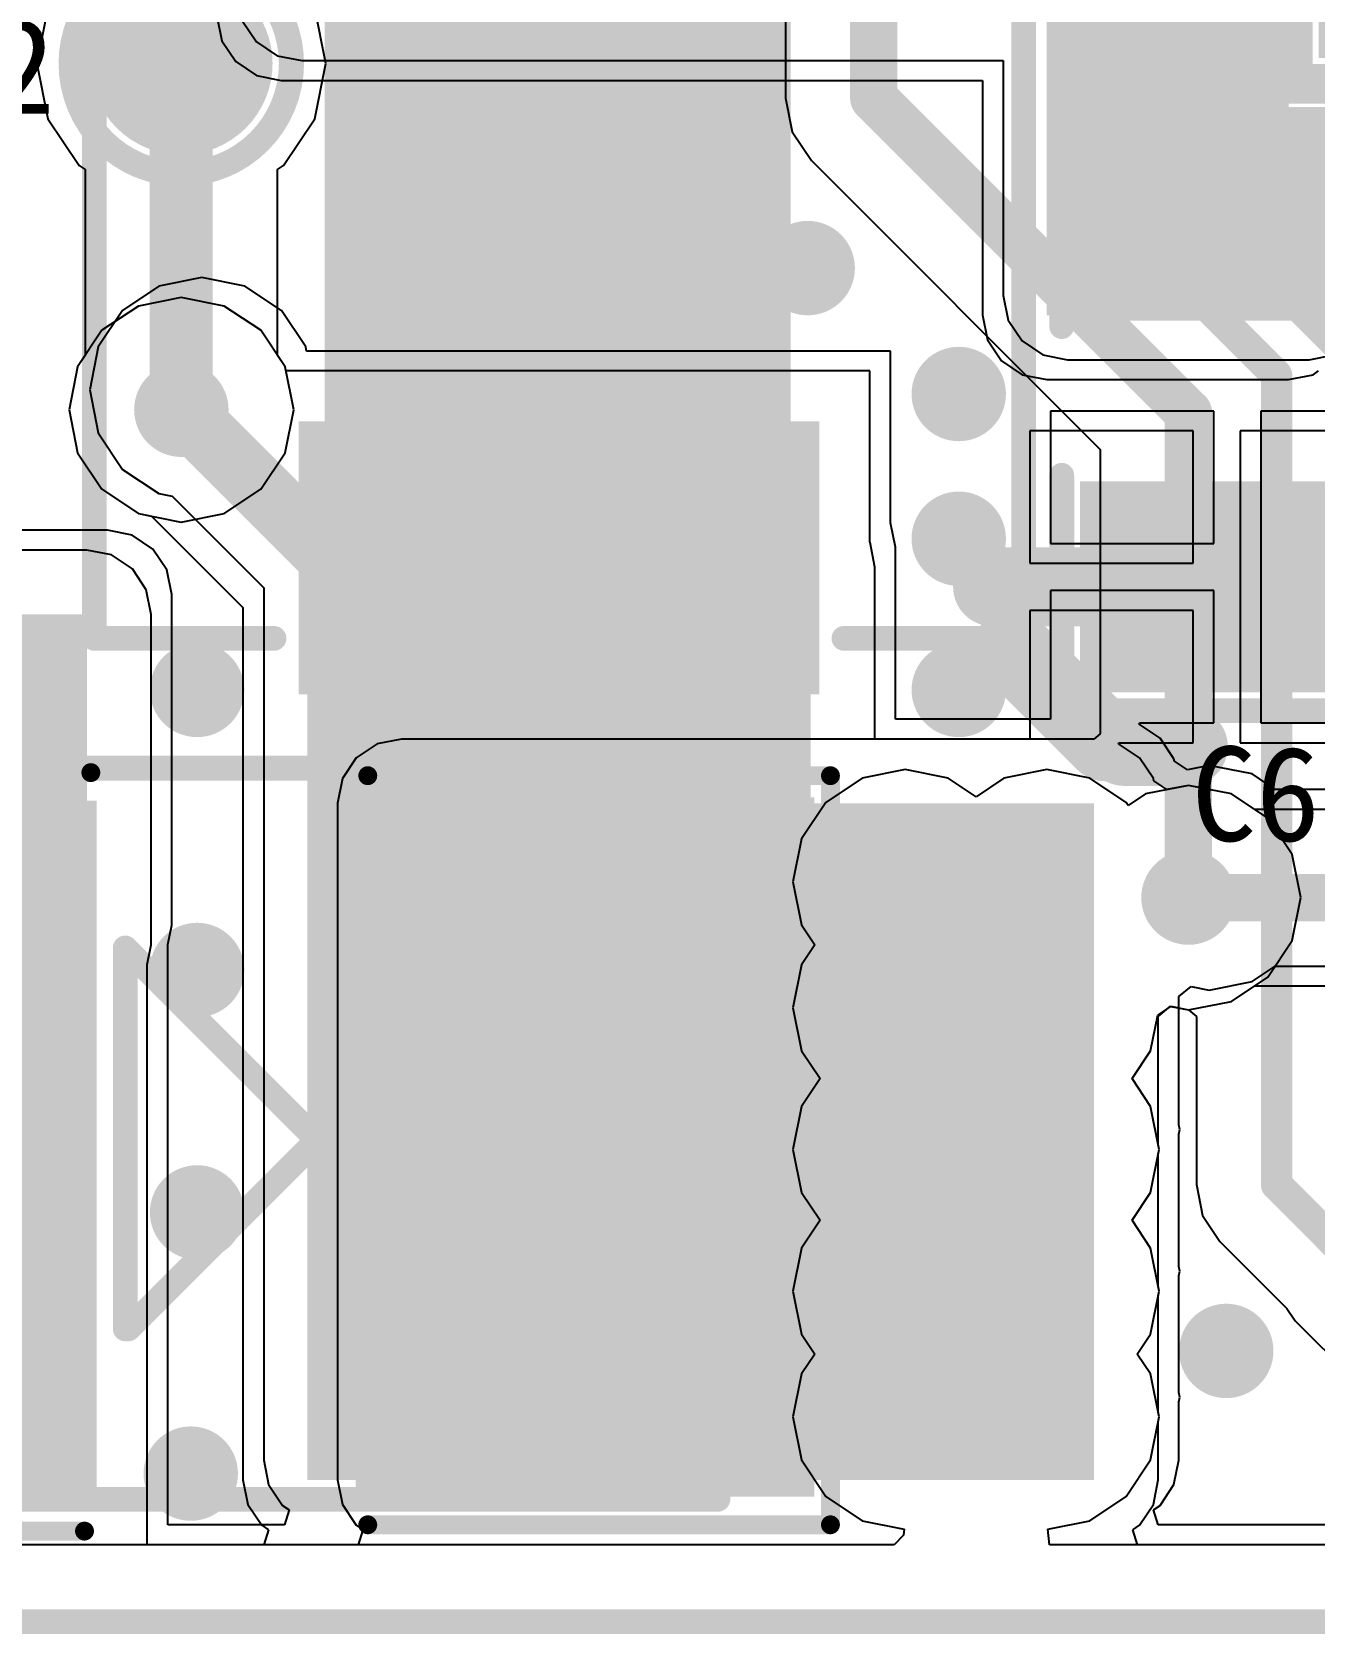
# Model space of a CAD drawing. Header units: millimetres. Extents: x 192 to 285.3, y 128.7 to 184.7.
# Drawn here: x 201.31 to 211.67, y 134.5 to 147.43 of the extents above; entities that cross this region are included whole.
import ezdxf

# ---------------------------------------------------------------- set-up
doc = ezdxf.new("R2010")
doc.units = ezdxf.units.MM
for name, color, linetype in [('BottomLayer', 5, 'Continuous'), ('BottomOverlay', 54, 'Continuous'), ('BottomPaste', 16, 'Continuous'), ('BottomSolder', 6, 'Continuous'), ('ConnectLayer', 7, 'Continuous'), ('KeepOutLayer', 6, 'Continuous'), ('MidLayer1', 16, 'Continuous'), ('MidLayer2', 76, 'Continuous'), ('MultiLayer', 9, 'Continuous'), ('TopLayer', 1, 'Continuous'), ('TopOverlay', 2, 'Continuous'), ('TopPaste', 8, 'Continuous'), ('TopSolder', 216, 'Continuous'), ('ViaHoleLayer', 16, 'Continuous')]:
    doc.layers.add(name, color=color, linetype=linetype)

# ---------------------------------------------------------------- blocks, each defined once
blk = doc.blocks.new('2920_59')
at = {"layer": 'TopLayer'}
for points in [[(7.548, 2.739), (4.048, 2.739), (7.548, -2.701), (4.048, -2.701)], [(1.757, 2.713), (-1.743, 2.713), (1.757, -2.727), (-1.743, -2.727)]]:
    blk.add_solid(points, dxfattribs=at)
at = {"layer": 'TopOverlay', "const_width": 0.152}
for points in [[(-2, -3.08), (-2, 3.041)], [(-2, 3.041), (1.81, 3.041)], [(4.045, 3.016), (7.779, 3.016)], [(7.779, -3.029), (7.779, 3.016)], [(4.045, -3.029), (7.779, -3.029)], [(-2, -3.08), (1.759, -3.08)]]:
    blk.add_lwpolyline(points, dxfattribs=at)
at = {"layer": 'TopOverlay', "const_width": 0.0762}
for points in [[(-2.038, 3.041, 1), (-1.962, 3.041, 1)], [(-2.038, 3.041, 1), (-1.962, 3.041, 1)], [(1.772, 3.041, 1), (1.848, 3.041, 1)], [(4.007, 3.016, 1), (4.083, 3.016, 1)], [(7.741, 3.016, 1), (7.817, 3.016, 1)], [(7.741, 3.016, 1), (7.817, 3.016, 1)], [(4.007, -3.029, 1), (4.083, -3.029, 1)], [(7.741, -3.029, 1), (7.817, -3.029, 1)], [(7.741, -3.029, 1), (7.817, -3.029, 1)], [(-2.038, -3.08, 1), (-1.962, -3.08, 1)], [(-2.038, -3.08, 1), (-1.962, -3.08, 1)], [(1.721, -3.08, 1), (1.797, -3.08, 1)]]:
    blk.add_lwpolyline(points, format="xyb", close=True, dxfattribs=at)
at = {"layer": 'TopPaste'}
for points in [[(7.548, 2.739), (4.048, 2.739), (7.548, -2.701), (4.048, -2.701)], [(1.757, 2.713), (-1.743, 2.713), (1.757, -2.727), (-1.743, -2.727)]]:
    blk.add_solid(points, dxfattribs=at)
at = {"layer": 'TopSolder'}
for points in [[(1.858, 2.815), (-1.845, 2.815), (1.858, -2.828), (-1.845, -2.828)], [(7.649, 2.84), (3.946, 2.84), (7.649, -2.803), (3.946, -2.803)]]:
    blk.add_solid(points, dxfattribs=at)
blk = doc.blocks.new('SMCJ40A_B_60')
at = {"layer": 'BottomLayer'}
for points in [[(-2.293, -1.75), (-2.293, 1.75), (-4.706, -1.75), (-4.706, 1.75)], [(4.706, -1.75), (4.706, 1.75), (2.293, -1.75), (2.293, 1.75)]]:
    blk.add_solid(points, dxfattribs=at)
at = {"layer": 'BottomOverlay', "const_width": 0.2}
for points in [[(-3.95, 2.1), (-3.95, 2.95)], [(-3.95, 2.95), (3.95, 2.95)], [(3.95, 2.1), (3.95, 2.95)], [(-0.833, -1.575), (-0.833, 1.499)], [(-0.833, 1.499), (0.716, -0.051)], [(0.767, -1.626), (0.767, 1.575)], [(-0.808, -1.575), (0.716, -0.051)], [(-3.95, -2.95), (-3.95, -2.1)], [(3.95, -2.95), (3.95, -2.1)], [(-3.95, -2.95), (3.95, -2.95)]]:
    blk.add_lwpolyline(points, dxfattribs=at)
at = {"layer": 'BottomOverlay'}
for points, const_width in [([(-4, 2.95, 1), (-3.9, 2.95, 1)], 0.1), ([(-4, 2.95, 1), (-3.9, 2.95, 1)], 0.1), ([(3.9, 2.95, 1), (4, 2.95, 1)], 0.1), ([(3.9, 2.95, 1), (4, 2.95, 1)], 0.1), ([(-4, 2.1, 1), (-3.9, 2.1, 1)], 0.1), ([(3.9, 2.1, 1), (4, 2.1, 1)], 0.1), ([(-0.883, 1.499, 1), (-0.783, 1.499, 1)], 0.1), ([(-0.883, 1.499, 1), (-0.783, 1.499, 1)], 0.1), ([(0.717, 1.575, 1), (0.817, 1.575, 1)], 0.1), ([(5.33, 0, 1), (5.03, 0, 1)], 0.3), ([(4.955, 0, 1), (5.105, 0, 1)], 0.15), ([(5.255, 0, 1), (5.405, 0, 1)], 0.15), ([(0.666, -0.051, 1), (0.766, -0.051, 1)], 0.1), ([(0.666, -0.051, 1), (0.766, -0.051, 1)], 0.1), ([(-0.883, -1.575, 1), (-0.783, -1.575, 1)], 0.1), ([(-0.858, -1.575, 1), (-0.758, -1.575, 1)], 0.1), ([(0.717, -1.626, 1), (0.817, -1.626, 1)], 0.1), ([(-4, -2.1, 1), (-3.9, -2.1, 1)], 0.1), ([(3.9, -2.1, 1), (4, -2.1, 1)], 0.1), ([(-4, -2.95, 1), (-3.9, -2.95, 1)], 0.1), ([(-4, -2.95, 1), (-3.9, -2.95, 1)], 0.1), ([(3.9, -2.95, 1), (4, -2.95, 1)], 0.1), ([(3.9, -2.95, 1), (4, -2.95, 1)], 0.1)]:
    blk.add_lwpolyline(points, format="xyb", close=True, dxfattribs=dict(at, const_width=const_width))
at = {"layer": 'BottomPaste'}
for points in [[(-2.293, -1.75), (-2.293, 1.75), (-4.706, -1.75), (-4.706, 1.75)], [(4.706, -1.75), (4.706, 1.75), (2.293, -1.75), (2.293, 1.75)]]:
    blk.add_solid(points, dxfattribs=at)
at = {"layer": 'BottomSolder'}
for points in [[(-2.192, -1.852), (-2.192, 1.852), (-4.808, -1.852), (-4.808, 1.852)], [(4.808, -1.852), (4.808, 1.852), (2.192, -1.852), (2.192, 1.852)]]:
    blk.add_solid(points, dxfattribs=at)
blk = doc.blocks.new('1206_73')
at = {"layer": 'TopLayer'}
for points in [[(-2.25, -1), (-0.75, -1), (-2.25, 1), (-0.75, 1)], [(0.75, -1), (2.25, -1), (0.75, 1), (2.25, 1)]]:
    blk.add_solid(points, dxfattribs=at)
at = {"layer": 'TopOverlay', "const_width": 0.2}
for points in [[(-2.5, -1.25), (-2.5, 1.25)], [(-0.6, 1.25), (-2.5, 1.25)], [(2.5, 1.25), (0.6, 1.25)], [(2.5, -1.25), (2.5, 1.25)], [(-0.6, -1.25), (-2.5, -1.25)], [(2.5, -1.25), (0.6, -1.25)]]:
    blk.add_lwpolyline(points, dxfattribs=at)
at = {"layer": 'TopOverlay', "const_width": 0.1}
for points in [[(-2.55, 1.25, 1), (-2.45, 1.25, 1)], [(-2.55, 1.25, 1), (-2.45, 1.25, 1)], [(-0.65, 1.25, 1), (-0.55, 1.25, 1)], [(0.55, 1.25, 1), (0.65, 1.25, 1)], [(2.45, 1.25, 1), (2.55, 1.25, 1)], [(2.45, 1.25, 1), (2.55, 1.25, 1)], [(-2.55, -1.25, 1), (-2.45, -1.25, 1)], [(-2.55, -1.25, 1), (-2.45, -1.25, 1)], [(-0.65, -1.25, 1), (-0.55, -1.25, 1)], [(0.55, -1.25, 1), (0.65, -1.25, 1)], [(2.45, -1.25, 1), (2.55, -1.25, 1)], [(2.45, -1.25, 1), (2.55, -1.25, 1)]]:
    blk.add_lwpolyline(points, format="xyb", close=True, dxfattribs=at)
at = {"layer": 'TopPaste'}
for points in [[(-2.25, -1), (-0.75, -1), (-2.25, 1), (-0.75, 1)], [(0.75, -1), (2.25, -1), (0.75, 1), (2.25, 1)]]:
    blk.add_solid(points, dxfattribs=at)
at = {"layer": 'TopSolder'}
for points in [[(-2.352, -1.102), (-0.648, -1.102), (-2.352, 1.102), (-0.648, 1.102)], [(0.648, -1.102), (2.352, -1.102), (0.648, 1.102), (2.352, 1.102)]]:
    blk.add_solid(points, dxfattribs=at)
blk = doc.blocks.new('0603_B_110')
at = {"layer": 'BottomLayer'}
for points in [[(-1.2, -0.55), (-0.4, -0.55), (-1.2, 0.55), (-0.4, 0.55)], [(0.4, -0.55), (1.2, -0.55), (0.4, 0.55), (1.2, 0.55)]]:
    blk.add_solid(points, dxfattribs=at)
at = {"layer": 'BottomOverlay', "const_width": 0.2}
for points in [[(-1.45, 0.8), (-0.4, 0.8)], [(-1.45, 0.8), (-1.45, -0.8)], [(0.4, 0.8), (1.45, 0.8)], [(1.45, 0.8), (1.45, -0.8)], [(-1.45, -0.8), (-0.4, -0.8)], [(0.4, -0.8), (1.45, -0.8)]]:
    blk.add_lwpolyline(points, dxfattribs=at)
at = {"layer": 'BottomOverlay', "const_width": 0.1}
for points in [[(-1.5, 0.8, 1), (-1.4, 0.8, 1)], [(-1.5, 0.8, 1), (-1.4, 0.8, 1)], [(-0.45, 0.8, 1), (-0.35, 0.8, 1)], [(0.35, 0.8, 1), (0.45, 0.8, 1)], [(1.4, 0.8, 1), (1.5, 0.8, 1)], [(1.4, 0.8, 1), (1.5, 0.8, 1)], [(-1.5, -0.8, 1), (-1.4, -0.8, 1)], [(-1.5, -0.8, 1), (-1.4, -0.8, 1)], [(-0.45, -0.8, 1), (-0.35, -0.8, 1)], [(0.35, -0.8, 1), (0.45, -0.8, 1)], [(1.4, -0.8, 1), (1.5, -0.8, 1)], [(1.4, -0.8, 1), (1.5, -0.8, 1)]]:
    blk.add_lwpolyline(points, format="xyb", close=True, dxfattribs=at)
at = {"layer": 'BottomPaste'}
for points in [[(-1.2, -0.55), (-0.4, -0.55), (-1.2, 0.55), (-0.4, 0.55)], [(0.4, -0.55), (1.2, -0.55), (0.4, 0.55), (1.2, 0.55)]]:
    blk.add_solid(points, dxfattribs=at)
at = {"layer": 'BottomSolder'}
for points in [[(-1.302, -0.652), (-0.298, -0.652), (-1.302, 0.652), (-0.298, 0.652)], [(0.298, -0.652), (1.302, -0.652), (0.298, 0.652), (1.302, 0.652)]]:
    blk.add_solid(points, dxfattribs=at)
blk = doc.blocks.new('MURATA_7_X_7_126')
at = {"layer": 'TopLayer'}
for points in [[(2, 2.1), (2, 4.1), (-2, 2.1), (-2, 4.1)], [(2, -4.1), (2, -2.1), (-2, -4.1), (-2, -2.1)]]:
    blk.add_solid(points, dxfattribs=at)
at = {"layer": 'TopOverlay', "const_width": 0.2}
for points in [[(-3.75, 3.75), (-2.3, 3.75)], [(-3.75, -3.75), (-3.75, 3.75)], [(2.3, 3.75), (3.75, 3.75)], [(3.75, -3.75), (3.75, 3.75)], [(-3.75, -3.75), (-2.3, -3.75)], [(2.3, -3.75), (3.75, -3.75)]]:
    blk.add_lwpolyline(points, dxfattribs=at)
at = {"layer": 'TopOverlay', "const_width": 0.1}
for points in [[(-3.8, 3.75, 1), (-3.7, 3.75, 1)], [(-3.8, 3.75, 1), (-3.7, 3.75, 1)], [(-2.35, 3.75, 1), (-2.25, 3.75, 1)], [(2.25, 3.75, 1), (2.35, 3.75, 1)], [(3.7, 3.75, 1), (3.8, 3.75, 1)], [(3.7, 3.75, 1), (3.8, 3.75, 1)], [(-3.8, -3.75, 1), (-3.7, -3.75, 1)], [(-3.8, -3.75, 1), (-3.7, -3.75, 1)], [(-2.35, -3.75, 1), (-2.25, -3.75, 1)], [(2.25, -3.75, 1), (2.35, -3.75, 1)], [(3.7, -3.75, 1), (3.8, -3.75, 1)], [(3.7, -3.75, 1), (3.8, -3.75, 1)]]:
    blk.add_lwpolyline(points, format="xyb", close=True, dxfattribs=at)
at = {"layer": 'TopOverlay'}
blk.add_solid([(-1.89, -3.565), (1.87, -3.565), (-1.89, 3.565), (1.87, 3.565)], dxfattribs=at)
at = {"layer": 'TopPaste'}
for points in [[(2, 2.1), (2, 4.1), (-2, 2.1), (-2, 4.1)], [(2, -4.1), (2, -2.1), (-2, -4.1), (-2, -2.1)]]:
    blk.add_solid(points, dxfattribs=at)
at = {"layer": 'TopSolder'}
for points in [[(2.102, 1.998), (2.102, 4.202), (-2.102, 1.998), (-2.102, 4.202)], [(2.102, -4.202), (2.102, -1.998), (-2.102, -4.202), (-2.102, -1.998)]]:
    blk.add_solid(points, dxfattribs=at)
blk = doc.blocks.new('TESTPOINT_B_155')
at = {"layer": 'BottomLayer', "const_width": 0.635}
blk.add_lwpolyline([(-0.3175, 0, 1), (0.3175, 0, 1)], format="xyb", close=True, dxfattribs=at)
at = {"layer": 'BottomOverlay'}
for points, const_width in [([(0.889, 0, 1), (-0.889, 0, 1)], 0.2032), ([(-0.9398, 0, 1), (-0.8382, 0, 1)], 0.1016), ([(0.8382, 0, 1), (0.9398, 0, 1)], 0.1016)]:
    blk.add_lwpolyline(points, format="xyb", close=True, dxfattribs=dict(at, const_width=const_width))
at = {"layer": 'BottomPaste', "const_width": 0.635}
blk.add_lwpolyline([(-0.3175, 0, 1), (0.3175, 0, 1)], format="xyb", close=True, dxfattribs=at)
at = {"layer": 'BottomSolder', "const_width": 0.7366}
blk.add_lwpolyline([(-0.3683, 0, 1), (0.3683, 0, 1)], format="xyb", close=True, dxfattribs=at)

msp = doc.modelspace()

# ---------------------------------------------------------------- linework, layer by layer
at = {"layer": 'BottomLayer'}
for p, q in [((201.441, 147.622), (201.352, 147.176)), ((203.683, 147.176), (203.594, 147.622)), ((207.393, 147.602), (207.393, 146.897)), ((201.352, 147.176), (201.441, 146.73)), ((203.594, 146.73), (203.683, 147.176)), ((207.393, 146.897), (207.393, 146.897)), ((207.393, 146.897), (207.393, 146.897)), ((207.393, 146.897), (207.447, 146.624)), ((201.441, 146.73), (201.693, 146.352)), ((203.341, 146.352), (203.594, 146.73)), ((207.447, 146.624), (207.602, 146.393)), ((201.693, 146.352), (201.74, 146.32)), ((203.294, 146.32), (203.341, 146.352)), ((207.602, 146.393), (209.933, 144.062)), ((201.74, 146.32), (201.74, 144.819)), ((203.294, 144.819), (203.294, 146.32)), ((201.74, 144.819), (201.68, 144.729)), ((203.355, 144.729), (203.294, 144.819)), ((201.68, 144.729), (201.611, 144.382)), ((203.424, 144.382), (203.355, 144.729)), ((201.611, 144.382), (201.68, 144.035)), ((203.355, 144.035), (203.424, 144.382)), ((201.68, 144.035), (201.876, 143.741)), ((203.158, 143.741), (203.355, 144.035)), ((209.933, 144.062), (209.933, 141.766)), ((201.876, 143.741), (202.171, 143.545)), ((202.864, 143.545), (203.158, 143.741)), ((202.171, 143.545), (202.517, 143.476)), ((202.517, 143.476), (202.864, 143.545)), ((204.097, 141.686), (203.929, 141.573)), ((204.295, 141.725), (204.097, 141.686)), ((209.883, 141.725), (204.295, 141.725)), ((209.933, 141.766), (209.883, 141.725)), ((203.929, 141.573), (203.817, 141.405)), ((203.817, 141.405), (203.777, 141.207)), ((203.777, 141.207), (203.777, 135.746)), ((210.401, 139.487), (210.5, 139.568)), ((210.401, 138.451), (210.401, 139.487)), ((210.5, 139.568), (210.645, 139.539)), ((210.645, 139.539), (210.709, 139.486)), ((210.709, 139.486), (210.709, 138.129)), ((210.409, 138.413), (210.401, 138.451)), ((210.401, 138.375), (210.409, 138.413)), ((210.401, 137.308), (210.401, 138.375)), ((210.709, 138.129), (210.709, 138.129)), ((210.709, 138.129), (210.709, 138.129)), ((210.709, 138.129), (210.758, 137.881)), ((210.758, 137.881), (210.899, 137.671)), ((210.899, 137.671), (211.44, 137.13)), ((210.409, 137.27), (210.401, 137.308)), ((210.401, 137.232), (210.409, 137.27)), ((210.401, 136.292), (210.401, 137.232)), ((211.44, 137.13), (211.507, 137.03)), ((211.507, 137.03), (213.196, 135.34)), ((210.409, 136.254), (210.401, 136.292)), ((210.401, 136.216), (210.409, 136.254)), ((210.401, 135.746), (210.401, 136.216)), ((203.777, 135.746), (203.817, 135.548)), ((210.362, 135.548), (210.401, 135.746)), ((203.817, 135.548), (203.929, 135.38)), ((210.25, 135.38), (210.362, 135.548)), ((203.929, 135.38), (203.982, 135.344)), ((210.197, 135.344), (210.25, 135.38)), ((203.945, 135.223), (197.284, 135.223)), ((203.982, 135.344), (203.945, 135.223)), ((210.234, 135.223), (210.197, 135.344)), ((213.148, 135.223), (210.234, 135.223))]:
    msp.add_line(p, q, dxfattribs=at)
for points, const_width in [([(209.934, 146.084), (209.934, 150.249)], 0.254), ([(210.442, 146.312), (210.442, 149.97)], 0.254), ([(210.95, 146.439), (210.95, 149.716)], 0.254), ([(202.517, 144.382), (202.517, 149.207)], 0.508), ([(208.105, 146.897), (208.105, 148.51)], 0.381), ([(208.105, 146.897), (210.645, 144.357)], 0.381), ([(210.95, 146.439), (212.296, 145.093)], 0.254), ([(210.442, 146.312), (211.839, 144.915)], 0.254), ([(209.934, 146.084), (211.357, 144.661)], 0.254), ([(211.357, 138.129), (211.357, 144.661)], 0.254), ([(210.645, 140.445), (210.645, 144.357)], 0.381), ([(199.469, 138.565), (201.451, 138.565)], 0.762), ([(211.357, 138.129), (211.981, 137.504)], 0.254)]:
    msp.add_lwpolyline(points, dxfattribs=dict(at, const_width=const_width))
for points, const_width in [([(208.01, 146.897, 1), (208.201, 146.897, 1)], 0.191), ([(208.01, 146.897, 1), (208.201, 146.897, 1)], 0.191), ([(205.807, 146.363, 1), (206.188, 146.363, 1)], 0.381), ([(210.887, 146.439, 1), (211.014, 146.439, 1)], 0.127), ([(210.887, 146.439, 1), (211.014, 146.439, 1)], 0.127), ([(210.379, 146.312, 1), (210.506, 146.312, 1)], 0.127), ([(210.379, 146.312, 1), (210.506, 146.312, 1)], 0.127), ([(209.871, 146.084, 1), (209.998, 146.084, 1)], 0.127), ([(209.871, 146.084, 1), (209.998, 146.084, 1)], 0.127), ([(204.156, 145.55, 1), (204.537, 145.55, 1)], 0.381), ([(207.382, 145.525, 1), (207.763, 145.525, 1)], 0.381), ([(208.601, 144.509, 1), (208.982, 144.509, 1)], 0.381), ([(211.293, 144.661, 1), (211.42, 144.661, 1)], 0.127), ([(211.293, 144.661, 1), (211.42, 144.661, 1)], 0.127), ([(202.327, 144.382, 1), (202.708, 144.382, 1)], 0.381), ([(202.39, 144.382, 1), (202.644, 144.382, 1)], 0.254), ([(210.55, 144.357, 1), (210.741, 144.357, 1)], 0.191), ([(210.55, 144.357, 1), (210.741, 144.357, 1)], 0.191), ([(208.601, 143.341, 1), (208.982, 143.341, 1)], 0.381), ([(202.454, 142.121, 1), (202.835, 142.121, 1)], 0.381), ([(208.601, 142.121, 1), (208.982, 142.121, 1)], 0.381), ([(208.169, 140.572, 1), (208.55, 140.572, 1)], 0.381), ([(209.312, 140.572, 1), (209.693, 140.572, 1)], 0.381), ([(210.455, 140.445, 1), (210.836, 140.445, 1)], 0.381), ([(210.55, 140.445, 1), (210.741, 140.445, 1)], 0.191), ([(202.454, 139.861, 1), (202.835, 139.861, 1)], 0.381), ([(208.169, 139.556, 1), (208.55, 139.556, 1)], 0.381), ([(209.312, 139.556, 1), (209.693, 139.556, 1)], 0.381), ([(201.26, 138.565, 1), (201.641, 138.565, 1)], 0.381), ([(208.169, 138.413, 1), (208.55, 138.413, 1)], 0.381), ([(209.312, 138.413, 1), (209.693, 138.413, 1)], 0.381), ([(202.454, 137.905, 1), (202.835, 137.905, 1)], 0.381), ([(211.293, 138.129, 1), (211.42, 138.129, 1)], 0.127), ([(211.293, 138.129, 1), (211.42, 138.129, 1)], 0.127), ([(208.169, 137.27, 1), (208.55, 137.27, 1)], 0.381), ([(209.312, 137.27, 1), (209.693, 137.27, 1)], 0.381), ([(210.76, 136.787, 1), (211.141, 136.787, 1)], 0.381), ([(208.169, 136.254, 1), (208.55, 136.254, 1)], 0.381), ([(209.312, 136.254, 1), (209.693, 136.254, 1)], 0.381), ([(202.403, 135.797, 1), (202.784, 135.797, 1)], 0.381)]:
    msp.add_lwpolyline(points, format="xyb", close=True, dxfattribs=dict(at, const_width=const_width))
msp.add_solid([(204.295, 135.746), (209.883, 135.746), (204.295, 141.207), (209.883, 141.207)], dxfattribs=at)
at = {"layer": 'ConnectLayer'}
for p, q in [((201.441, 147.622), (201.352, 147.176)), ((203.011, 147.519), (203.124, 147.351)), ((203.683, 147.176), (203.594, 147.622)), ((207.393, 147.602), (207.393, 146.897)), ((203.124, 147.351), (203.292, 147.239)), ((201.352, 147.176), (201.441, 146.73)), ((203.292, 147.239), (203.49, 147.199)), ((203.49, 147.199), (209.151, 147.199)), ((203.594, 146.73), (203.683, 147.176)), ((209.151, 147.199), (209.151, 145.304)), ((207.393, 146.897), (207.447, 146.624)), ((201.441, 146.73), (201.693, 146.352)), ((203.341, 146.352), (203.594, 146.73)), ((207.447, 146.624), (207.602, 146.393)), ((201.693, 146.352), (201.74, 146.32)), ((203.294, 146.32), (203.341, 146.352)), ((207.602, 146.393), (209.933, 144.062)), ((201.74, 146.32), (201.74, 144.819)), ((203.294, 144.819), (203.294, 146.32)), ((202.684, 145.449), (202.337, 145.38)), ((203.031, 145.38), (202.684, 145.449)), ((202.337, 145.38), (202.043, 145.183)), ((203.325, 145.183), (203.031, 145.38)), ((209.151, 145.304), (209.19, 145.106)), ((202.043, 145.183), (201.847, 144.889)), ((202.171, 145.219), (201.876, 145.023)), ((202.517, 145.288), (202.171, 145.219)), ((202.864, 145.219), (202.517, 145.288)), ((203.158, 145.023), (202.864, 145.219)), ((203.521, 144.889), (203.325, 145.183)), ((209.19, 145.106), (209.303, 144.938)), ((201.876, 145.023), (201.68, 144.729)), ((203.355, 144.729), (203.158, 145.023)), ((209.303, 144.938), (209.471, 144.826)), ((201.74, 144.819), (201.68, 144.729)), ((201.847, 144.889), (201.778, 144.542)), ((203.355, 144.729), (203.294, 144.819)), ((203.528, 144.855), (203.521, 144.889)), ((208.24, 144.855), (203.528, 144.855)), ((208.24, 143.474), (208.24, 144.855)), ((209.471, 144.826), (209.669, 144.786)), ((209.669, 144.786), (211.62, 144.786)), ((211.62, 144.786), (211.818, 144.826)), ((201.68, 144.729), (201.611, 144.382)), ((201.68, 144.729), (201.611, 144.382)), ((203.424, 144.382), (203.355, 144.729)), ((203.424, 144.382), (203.355, 144.729)), ((201.778, 144.542), (201.847, 144.195)), ((201.611, 144.382), (201.68, 144.035)), ((201.611, 144.382), (201.68, 144.035)), ((203.355, 144.035), (203.424, 144.382)), ((203.355, 144.035), (203.424, 144.382)), ((210.849, 144.371), (209.532, 144.371)), ((209.532, 144.371), (209.532, 143.304)), ((210.849, 143.304), (210.849, 144.371)), ((212.548, 144.371), (211.23, 144.371)), ((211.23, 144.371), (211.23, 143.113)), ((201.847, 144.195), (202.043, 143.901)), ((201.68, 144.035), (201.876, 143.741)), ((201.68, 144.035), (201.876, 143.741)), ((203.158, 143.741), (203.355, 144.035)), ((203.158, 143.741), (203.355, 144.035)), ((209.933, 144.062), (209.933, 141.766)), ((202.043, 143.901), (202.337, 143.705)), ((201.876, 143.741), (202.171, 143.545)), ((201.876, 143.741), (202.171, 143.545)), ((202.337, 143.705), (202.444, 143.684)), ((202.444, 143.684), (203.182, 142.945)), ((202.864, 143.545), (203.158, 143.741)), ((202.864, 143.545), (203.158, 143.741)), ((202.171, 143.545), (202.517, 143.476)), ((202.171, 143.545), (202.517, 143.476)), ((202.517, 143.476), (202.864, 143.545)), ((202.517, 143.476), (202.864, 143.545)), ((201.922, 143.409), (200.153, 143.409)), ((202.12, 143.37), (201.922, 143.409)), ((202.288, 143.257), (202.12, 143.37)), ((208.242, 143.47), (208.24, 143.474)), ((208.282, 143.272), (208.242, 143.47)), ((202.4, 143.089), (202.288, 143.257)), ((208.282, 141.885), (208.282, 143.272)), ((209.532, 143.304), (210.849, 143.304)), ((211.23, 143.113), (211.23, 141.855)), ((202.44, 142.891), (202.4, 143.089)), ((202.44, 140.224), (202.44, 142.891)), ((203.182, 142.945), (203.182, 135.906)), ((210.849, 142.923), (209.532, 142.923)), ((209.532, 142.923), (209.532, 141.885)), ((210.849, 141.855), (210.849, 142.923)), ((209.532, 141.885), (208.282, 141.885)), ((210.248, 141.846), (210.249, 141.855)), ((210.416, 141.733), (210.248, 141.846)), ((210.248, 141.846), (210.248, 141.846)), ((210.248, 141.846), (210.248, 141.846)), ((210.248, 141.846), (210.248, 141.846)), ((210.249, 141.855), (210.849, 141.855)), ((211.23, 141.855), (212.442, 141.855)), ((204.097, 141.686), (203.929, 141.573)), ((204.295, 141.725), (204.097, 141.686)), ((209.883, 141.725), (204.295, 141.725)), ((209.933, 141.766), (209.883, 141.725)), ((210.528, 141.565), (210.416, 141.733)), ((203.929, 141.573), (203.817, 141.405)), ((210.532, 141.547), (210.528, 141.565)), ((208.359, 141.478), (208.013, 141.409)), ((208.706, 141.409), (208.359, 141.478)), ((209.502, 141.478), (209.156, 141.409)), ((209.849, 141.409), (209.502, 141.478)), ((210.638, 141.477), (210.532, 141.547)), ((210.812, 141.512), (210.638, 141.477)), ((211.159, 141.443), (210.812, 141.512)), ((211.346, 141.317), (211.159, 141.443)), ((203.817, 141.405), (203.777, 141.207)), ((208.013, 141.409), (207.718, 141.213)), ((208.931, 141.259), (208.706, 141.409)), ((209.156, 141.409), (208.931, 141.259)), ((210.143, 141.213), (209.849, 141.409)), ((210.645, 141.351), (210.299, 141.282)), ((210.992, 141.282), (210.645, 141.351)), ((217.121, 141.317), (211.346, 141.317)), ((203.777, 141.207), (203.777, 135.746)), ((207.718, 141.213), (207.522, 140.919)), ((210.159, 141.189), (210.143, 141.213)), ((210.299, 141.282), (210.159, 141.189)), ((211.286, 141.086), (210.992, 141.282)), ((211.483, 140.792), (211.286, 141.086)), ((207.522, 140.919), (207.453, 140.572)), ((211.552, 140.445), (211.483, 140.792)), ((207.453, 140.572), (207.522, 140.225)), ((211.483, 140.098), (211.552, 140.445)), ((202.409, 140.067), (202.44, 140.224)), ((207.522, 140.225), (207.63, 140.064)), ((202.409, 135.383), (202.409, 140.067)), ((207.63, 140.064), (207.522, 139.903)), ((211.286, 139.804), (211.483, 140.098)), ((207.522, 139.903), (207.453, 139.556)), ((211.159, 139.768), (211.346, 139.893)), ((211.346, 139.893), (212.177, 139.893)), ((210.812, 139.699), (211.159, 139.768)), ((210.992, 139.608), (211.286, 139.804)), ((210.568, 139.647), (210.666, 139.728)), ((210.568, 138.611), (210.568, 139.647)), ((210.666, 139.728), (210.812, 139.699)), ((207.453, 139.556), (207.522, 139.209)), ((210.34, 139.209), (210.397, 139.496)), ((210.397, 139.496), (210.503, 139.567)), ((210.401, 139.487), (210.5, 139.568)), ((210.401, 138.451), (210.401, 139.487)), ((210.5, 139.568), (210.645, 139.539)), ((210.503, 139.567), (210.645, 139.539)), ((210.645, 139.539), (210.992, 139.608)), ((210.645, 139.539), (210.709, 139.486)), ((210.709, 139.486), (210.709, 138.129)), ((207.522, 139.209), (207.672, 138.985)), ((210.19, 138.985), (210.34, 139.209)), ((207.672, 138.985), (207.522, 138.76)), ((210.34, 138.76), (210.19, 138.985)), ((207.522, 138.76), (207.453, 138.413)), ((210.409, 138.413), (210.34, 138.76)), ((210.575, 138.573), (210.568, 138.611)), ((210.409, 138.413), (210.401, 138.451)), ((210.568, 138.536), (210.575, 138.573)), ((210.568, 137.468), (210.568, 138.536)), ((207.453, 138.413), (207.522, 138.066)), ((210.34, 138.066), (210.409, 138.413)), ((210.401, 138.375), (210.409, 138.413)), ((210.401, 137.308), (210.401, 138.375)), ((207.522, 138.066), (207.672, 137.842)), ((210.19, 137.842), (210.34, 138.066)), ((210.709, 138.129), (210.709, 138.129)), ((210.709, 138.129), (210.709, 138.129)), ((210.709, 138.129), (210.758, 137.881)), ((207.672, 137.842), (207.522, 137.617)), ((210.34, 137.617), (210.19, 137.842)), ((210.758, 137.881), (210.899, 137.671)), ((207.522, 137.617), (207.453, 137.27)), ((210.409, 137.27), (210.34, 137.617)), ((210.899, 137.671), (211.44, 137.13)), ((210.575, 137.43), (210.568, 137.468)), ((210.568, 137.393), (210.575, 137.43)), ((210.409, 137.27), (210.401, 137.308)), ((210.568, 136.452), (210.568, 137.393)), ((207.453, 137.27), (207.522, 136.923)), ((210.34, 136.923), (210.409, 137.27)), ((210.401, 137.232), (210.409, 137.27)), ((210.401, 136.292), (210.401, 137.232)), ((211.44, 137.13), (211.507, 137.03)), ((211.507, 137.03), (213.196, 135.34)), ((207.522, 136.923), (207.63, 136.762)), ((210.232, 136.762), (210.34, 136.923)), ((207.63, 136.762), (207.522, 136.601)), ((210.34, 136.601), (210.232, 136.762)), ((207.522, 136.601), (207.453, 136.254)), ((210.409, 136.254), (210.34, 136.601)), ((210.575, 136.414), (210.568, 136.452)), ((210.568, 136.377), (210.575, 136.414)), ((207.453, 136.254), (207.522, 135.907)), ((210.34, 135.907), (210.409, 136.254)), ((210.409, 136.254), (210.401, 136.292)), ((210.401, 136.216), (210.409, 136.254)), ((210.568, 135.906), (210.568, 136.377)), ((210.401, 135.746), (210.401, 136.216)), ((203.182, 135.906), (203.221, 135.708)), ((207.522, 135.907), (207.718, 135.613)), ((210.143, 135.613), (210.34, 135.907)), ((210.528, 135.708), (210.568, 135.906)), ((203.777, 135.746), (203.817, 135.548)), ((210.362, 135.548), (210.401, 135.746)), ((203.221, 135.708), (203.334, 135.54)), ((207.718, 135.613), (208.013, 135.417)), ((209.849, 135.417), (210.143, 135.613)), ((210.416, 135.54), (210.528, 135.708)), ((203.334, 135.54), (203.387, 135.505)), ((203.387, 135.505), (203.35, 135.383)), ((203.817, 135.548), (203.929, 135.38)), ((210.25, 135.38), (210.362, 135.548)), ((210.363, 135.505), (210.416, 135.54)), ((210.4, 135.383), (210.363, 135.505)), ((203.35, 135.383), (202.409, 135.383)), ((203.929, 135.38), (203.982, 135.344)), ((208.013, 135.417), (208.351, 135.349)), ((208.351, 135.349), (208.346, 135.299)), ((209.511, 135.349), (209.849, 135.417)), ((209.523, 135.223), (209.511, 135.349)), ((210.197, 135.344), (210.25, 135.38)), ((237.519, 135.383), (210.4, 135.383)), ((208.27, 135.223), (197.284, 135.223)), ((203.945, 135.223), (197.284, 135.223)), ((203.982, 135.344), (203.945, 135.223)), ((208.346, 135.299), (208.27, 135.223)), ((237.353, 135.223), (209.523, 135.223)), ((210.234, 135.223), (210.197, 135.344)), ((213.148, 135.223), (210.234, 135.223))]:
    msp.add_line(p, q, dxfattribs=at)
at = {"layer": 'KeepOutLayer', "const_width": 0.2}
msp.add_lwpolyline([(193.603, 134.603), (264.603, 134.603)], dxfattribs=at)
at = {"layer": 'MidLayer1'}
for p, q in [((202.171, 145.219), (201.876, 145.023)), ((202.517, 145.288), (202.171, 145.219)), ((202.864, 145.219), (202.517, 145.288)), ((203.158, 145.023), (202.864, 145.219)), ((201.876, 145.023), (201.68, 144.729)), ((203.355, 144.729), (203.158, 145.023)), ((201.68, 144.729), (201.611, 144.382)), ((203.424, 144.382), (203.355, 144.729)), ((201.611, 144.382), (201.68, 144.035)), ((203.355, 144.035), (203.424, 144.382)), ((201.68, 144.035), (201.876, 143.741)), ((203.158, 143.741), (203.355, 144.035)), ((201.876, 143.741), (202.171, 143.545)), ((202.864, 143.545), (203.158, 143.741)), ((202.171, 143.545), (202.517, 143.476)), ((202.517, 143.476), (202.864, 143.545)), ((208.359, 141.478), (208.013, 141.409)), ((208.706, 141.409), (208.359, 141.478)), ((209.502, 141.478), (209.156, 141.409)), ((209.849, 141.409), (209.502, 141.478)), ((208.013, 141.409), (207.718, 141.213)), ((208.931, 141.259), (208.706, 141.409)), ((209.156, 141.409), (208.931, 141.259)), ((210.143, 141.213), (209.849, 141.409)), ((210.645, 141.351), (210.299, 141.282)), ((210.992, 141.282), (210.645, 141.351)), ((207.718, 141.213), (207.522, 140.919)), ((210.159, 141.189), (210.143, 141.213)), ((210.299, 141.282), (210.159, 141.189)), ((211.286, 141.086), (210.992, 141.282)), ((211.483, 140.792), (211.286, 141.086)), ((207.522, 140.919), (207.453, 140.572)), ((211.552, 140.445), (211.483, 140.792)), ((207.453, 140.572), (207.522, 140.225)), ((211.483, 140.098), (211.552, 140.445)), ((207.522, 140.225), (207.63, 140.064)), ((207.63, 140.064), (207.522, 139.903)), ((211.286, 139.804), (211.483, 140.098)), ((207.522, 139.903), (207.453, 139.556)), ((210.992, 139.608), (211.286, 139.804)), ((207.453, 139.556), (207.522, 139.209)), ((210.34, 139.209), (210.397, 139.496)), ((210.397, 139.496), (210.503, 139.567)), ((210.503, 139.567), (210.645, 139.539)), ((210.645, 139.539), (210.992, 139.608)), ((207.522, 139.209), (207.672, 138.985)), ((210.19, 138.985), (210.34, 139.209)), ((207.672, 138.985), (207.522, 138.76)), ((210.34, 138.76), (210.19, 138.985)), ((207.522, 138.76), (207.453, 138.413)), ((210.409, 138.413), (210.34, 138.76)), ((207.453, 138.413), (207.522, 138.066)), ((210.34, 138.066), (210.409, 138.413)), ((207.522, 138.066), (207.672, 137.842)), ((210.19, 137.842), (210.34, 138.066)), ((207.672, 137.842), (207.522, 137.617)), ((210.34, 137.617), (210.19, 137.842)), ((207.522, 137.617), (207.453, 137.27)), ((210.409, 137.27), (210.34, 137.617)), ((207.453, 137.27), (207.522, 136.923)), ((210.34, 136.923), (210.409, 137.27)), ((207.522, 136.923), (207.63, 136.762)), ((210.232, 136.762), (210.34, 136.923)), ((207.63, 136.762), (207.522, 136.601)), ((210.34, 136.601), (210.232, 136.762)), ((207.522, 136.601), (207.453, 136.254)), ((210.409, 136.254), (210.34, 136.601)), ((207.453, 136.254), (207.522, 135.907)), ((210.34, 135.907), (210.409, 136.254)), ((207.522, 135.907), (207.718, 135.613)), ((210.143, 135.613), (210.34, 135.907)), ((207.718, 135.613), (208.013, 135.417)), ((209.849, 135.417), (210.143, 135.613)), ((208.013, 135.417), (208.351, 135.349)), ((208.351, 135.349), (208.346, 135.299)), ((209.511, 135.349), (209.849, 135.417)), ((209.523, 135.223), (209.511, 135.349)), ((208.27, 135.223), (197.284, 135.223)), ((208.346, 135.299), (208.27, 135.223)), ((237.353, 135.223), (209.523, 135.223))]:
    msp.add_line(p, q, dxfattribs=at)
at = {"layer": 'MidLayer1', "const_width": 0.381}
for points in [[(205.807, 146.363, 1), (206.188, 146.363, 1)], [(204.156, 145.55, 1), (204.537, 145.55, 1)], [(207.382, 145.525, 1), (207.763, 145.525, 1)], [(208.601, 144.509, 1), (208.982, 144.509, 1)], [(202.327, 144.382, 1), (202.708, 144.382, 1)], [(208.601, 143.341, 1), (208.982, 143.341, 1)], [(202.454, 142.121, 1), (202.835, 142.121, 1)], [(208.601, 142.121, 1), (208.982, 142.121, 1)], [(208.169, 140.572, 1), (208.55, 140.572, 1)], [(209.312, 140.572, 1), (209.693, 140.572, 1)], [(210.455, 140.445, 1), (210.836, 140.445, 1)], [(202.454, 139.861, 1), (202.835, 139.861, 1)], [(208.169, 139.556, 1), (208.55, 139.556, 1)], [(209.312, 139.556, 1), (209.693, 139.556, 1)], [(208.169, 138.413, 1), (208.55, 138.413, 1)], [(209.312, 138.413, 1), (209.693, 138.413, 1)], [(202.454, 137.905, 1), (202.835, 137.905, 1)], [(208.169, 137.27, 1), (208.55, 137.27, 1)], [(209.312, 137.27, 1), (209.693, 137.27, 1)], [(210.76, 136.787, 1), (211.141, 136.787, 1)], [(208.169, 136.254, 1), (208.55, 136.254, 1)], [(209.312, 136.254, 1), (209.693, 136.254, 1)], [(202.403, 135.797, 1), (202.784, 135.797, 1)]]:
    msp.add_lwpolyline(points, format="xyb", close=True, dxfattribs=at)
at = {"layer": 'MidLayer2'}
for p, q in [((202.171, 145.219), (201.876, 145.023)), ((202.517, 145.288), (202.171, 145.219)), ((202.864, 145.219), (202.517, 145.288)), ((203.158, 145.023), (202.864, 145.219)), ((201.876, 145.023), (201.68, 144.729)), ((203.355, 144.729), (203.158, 145.023)), ((201.68, 144.729), (201.611, 144.382)), ((203.424, 144.382), (203.355, 144.729)), ((201.611, 144.382), (201.68, 144.035)), ((203.355, 144.035), (203.424, 144.382)), ((201.68, 144.035), (201.876, 143.741)), ((203.158, 143.741), (203.355, 144.035)), ((201.876, 143.741), (202.171, 143.545)), ((202.864, 143.545), (203.158, 143.741)), ((202.171, 143.545), (202.517, 143.476)), ((202.517, 143.476), (202.864, 143.545)), ((208.359, 141.478), (208.013, 141.409)), ((208.706, 141.409), (208.359, 141.478)), ((209.502, 141.478), (209.156, 141.409)), ((209.849, 141.409), (209.502, 141.478)), ((208.013, 141.409), (207.718, 141.213)), ((208.931, 141.259), (208.706, 141.409)), ((209.156, 141.409), (208.931, 141.259)), ((210.143, 141.213), (209.849, 141.409)), ((210.645, 141.351), (210.299, 141.282)), ((210.992, 141.282), (210.645, 141.351)), ((207.718, 141.213), (207.522, 140.919)), ((210.159, 141.189), (210.143, 141.213)), ((210.299, 141.282), (210.159, 141.189)), ((211.286, 141.086), (210.992, 141.282)), ((211.483, 140.792), (211.286, 141.086)), ((207.522, 140.919), (207.453, 140.572)), ((211.552, 140.445), (211.483, 140.792)), ((207.453, 140.572), (207.522, 140.225)), ((211.483, 140.098), (211.552, 140.445)), ((207.522, 140.225), (207.63, 140.064)), ((207.63, 140.064), (207.522, 139.903)), ((211.286, 139.804), (211.483, 140.098)), ((207.522, 139.903), (207.453, 139.556)), ((210.992, 139.608), (211.286, 139.804)), ((207.453, 139.556), (207.522, 139.209)), ((210.34, 139.209), (210.397, 139.496)), ((210.397, 139.496), (210.503, 139.567)), ((210.503, 139.567), (210.645, 139.539)), ((210.645, 139.539), (210.992, 139.608)), ((207.522, 139.209), (207.672, 138.985)), ((210.19, 138.985), (210.34, 139.209)), ((207.672, 138.985), (207.522, 138.76)), ((210.34, 138.76), (210.19, 138.985)), ((207.522, 138.76), (207.453, 138.413)), ((210.409, 138.413), (210.34, 138.76)), ((207.453, 138.413), (207.522, 138.066)), ((210.34, 138.066), (210.409, 138.413)), ((207.522, 138.066), (207.672, 137.842)), ((210.19, 137.842), (210.34, 138.066)), ((207.672, 137.842), (207.522, 137.617)), ((210.34, 137.617), (210.19, 137.842)), ((207.522, 137.617), (207.453, 137.27)), ((210.409, 137.27), (210.34, 137.617)), ((207.453, 137.27), (207.522, 136.923)), ((210.34, 136.923), (210.409, 137.27)), ((207.522, 136.923), (207.63, 136.762)), ((210.232, 136.762), (210.34, 136.923)), ((207.63, 136.762), (207.522, 136.601)), ((210.34, 136.601), (210.232, 136.762)), ((207.522, 136.601), (207.453, 136.254)), ((210.409, 136.254), (210.34, 136.601)), ((207.453, 136.254), (207.522, 135.907)), ((210.34, 135.907), (210.409, 136.254)), ((207.522, 135.907), (207.718, 135.613)), ((210.143, 135.613), (210.34, 135.907)), ((207.718, 135.613), (208.013, 135.417)), ((209.849, 135.417), (210.143, 135.613)), ((208.013, 135.417), (208.351, 135.349)), ((208.351, 135.349), (208.346, 135.299)), ((209.511, 135.349), (209.849, 135.417)), ((209.523, 135.223), (209.511, 135.349)), ((208.27, 135.223), (197.284, 135.223)), ((208.346, 135.299), (208.27, 135.223)), ((237.353, 135.223), (209.523, 135.223))]:
    msp.add_line(p, q, dxfattribs=at)
at = {"layer": 'MidLayer2', "const_width": 0.381}
for points in [[(205.807, 146.363, 1), (206.188, 146.363, 1)], [(204.156, 145.55, 1), (204.537, 145.55, 1)], [(207.382, 145.525, 1), (207.763, 145.525, 1)], [(208.601, 144.509, 1), (208.982, 144.509, 1)], [(202.327, 144.382, 1), (202.708, 144.382, 1)], [(208.601, 143.341, 1), (208.982, 143.341, 1)], [(202.454, 142.121, 1), (202.835, 142.121, 1)], [(208.601, 142.121, 1), (208.982, 142.121, 1)], [(208.169, 140.572, 1), (208.55, 140.572, 1)], [(209.312, 140.572, 1), (209.693, 140.572, 1)], [(210.455, 140.445, 1), (210.836, 140.445, 1)], [(202.454, 139.861, 1), (202.835, 139.861, 1)], [(208.169, 139.556, 1), (208.55, 139.556, 1)], [(209.312, 139.556, 1), (209.693, 139.556, 1)], [(208.169, 138.413, 1), (208.55, 138.413, 1)], [(209.312, 138.413, 1), (209.693, 138.413, 1)], [(202.454, 137.905, 1), (202.835, 137.905, 1)], [(208.169, 137.27, 1), (208.55, 137.27, 1)], [(209.312, 137.27, 1), (209.693, 137.27, 1)], [(210.76, 136.787, 1), (211.141, 136.787, 1)], [(208.169, 136.254, 1), (208.55, 136.254, 1)], [(209.312, 136.254, 1), (209.693, 136.254, 1)], [(202.403, 135.797, 1), (202.784, 135.797, 1)]]:
    msp.add_lwpolyline(points, format="xyb", close=True, dxfattribs=at)
at = {"layer": 'MultiLayer', "const_width": 0.381}
for points in [[(205.807, 146.363, 1), (206.188, 146.363, 1)], [(204.156, 145.55, 1), (204.537, 145.55, 1)], [(207.382, 145.525, 1), (207.763, 145.525, 1)], [(208.601, 144.509, 1), (208.982, 144.509, 1)], [(202.327, 144.382, 1), (202.708, 144.382, 1)], [(208.601, 143.341, 1), (208.982, 143.341, 1)], [(202.454, 142.121, 1), (202.835, 142.121, 1)], [(208.601, 142.121, 1), (208.982, 142.121, 1)], [(208.169, 140.572, 1), (208.55, 140.572, 1)], [(209.312, 140.572, 1), (209.693, 140.572, 1)], [(210.455, 140.445, 1), (210.836, 140.445, 1)], [(202.454, 139.861, 1), (202.835, 139.861, 1)], [(208.169, 139.556, 1), (208.55, 139.556, 1)], [(209.312, 139.556, 1), (209.693, 139.556, 1)], [(208.169, 138.413, 1), (208.55, 138.413, 1)], [(209.312, 138.413, 1), (209.693, 138.413, 1)], [(202.454, 137.905, 1), (202.835, 137.905, 1)], [(208.169, 137.27, 1), (208.55, 137.27, 1)], [(209.312, 137.27, 1), (209.693, 137.27, 1)], [(210.76, 136.787, 1), (211.141, 136.787, 1)], [(208.169, 136.254, 1), (208.55, 136.254, 1)], [(209.312, 136.254, 1), (209.693, 136.254, 1)], [(202.403, 135.797, 1), (202.784, 135.797, 1)]]:
    msp.add_lwpolyline(points, format="xyb", close=True, dxfattribs=at)
at = {"layer": 'TopLayer'}
for p, q in [((202.805, 147.557), (202.845, 147.359)), ((202.845, 147.359), (202.957, 147.191)), ((202.957, 147.191), (203.125, 147.078)), ((203.125, 147.078), (203.323, 147.039)), ((203.323, 147.039), (208.984, 147.039)), ((208.984, 147.039), (208.984, 145.144)), ((202.171, 145.219), (201.876, 145.023)), ((202.517, 145.288), (202.171, 145.219)), ((202.864, 145.219), (202.517, 145.288)), ((203.158, 145.023), (202.864, 145.219)), ((208.984, 145.144), (209.024, 144.946)), ((201.876, 145.023), (201.68, 144.729)), ((203.355, 144.729), (203.158, 145.023)), ((209.024, 144.946), (209.136, 144.778)), ((201.68, 144.729), (201.611, 144.382)), ((203.362, 144.695), (203.355, 144.729)), ((208.073, 144.695), (203.362, 144.695)), ((208.073, 143.314), (208.073, 144.695)), ((209.136, 144.778), (209.304, 144.665)), ((209.304, 144.665), (209.502, 144.626)), ((211.453, 144.626), (211.652, 144.665)), ((211.652, 144.665), (211.696, 144.695)), ((209.502, 144.626), (211.453, 144.626)), ((201.611, 144.382), (201.68, 144.035)), ((210.683, 144.211), (209.365, 144.211)), ((209.365, 144.211), (209.365, 143.144)), ((210.683, 143.144), (210.683, 144.211)), ((212.381, 144.211), (211.064, 144.211)), ((211.064, 144.211), (211.064, 142.953)), ((201.68, 144.035), (201.876, 143.741)), ((201.876, 143.741), (202.171, 143.545)), ((202.171, 143.545), (202.277, 143.523)), ((202.277, 143.523), (203.015, 142.785)), ((201.755, 143.249), (199.986, 143.249)), ((201.954, 143.21), (201.755, 143.249)), ((208.076, 143.31), (208.073, 143.314)), ((208.115, 143.112), (208.076, 143.31)), ((202.122, 143.097), (201.954, 143.21)), ((208.115, 141.725), (208.115, 143.112)), ((209.365, 143.144), (210.683, 143.144)), ((202.234, 142.929), (202.122, 143.097)), ((202.273, 142.731), (202.234, 142.929)), ((211.064, 142.953), (211.064, 141.695)), ((202.273, 140.064), (202.273, 142.731)), ((203.015, 142.785), (203.015, 135.746)), ((210.683, 142.763), (209.365, 142.763)), ((209.365, 142.763), (209.365, 141.725)), ((210.683, 141.695), (210.683, 142.763)), ((209.365, 141.725), (208.115, 141.725)), ((210.082, 141.686), (210.083, 141.695)), ((210.25, 141.573), (210.082, 141.686)), ((210.082, 141.686), (210.082, 141.686)), ((210.082, 141.686), (210.082, 141.686)), ((210.082, 141.686), (210.082, 141.686)), ((210.083, 141.695), (210.683, 141.695)), ((211.064, 141.695), (212.275, 141.695)), ((210.362, 141.405), (210.25, 141.573)), ((210.365, 141.387), (210.362, 141.405)), ((210.471, 141.317), (210.365, 141.387)), ((210.645, 141.351), (210.471, 141.317)), ((210.992, 141.282), (210.645, 141.351)), ((211.18, 141.157), (210.992, 141.282)), ((216.954, 141.157), (211.18, 141.157)), ((202.242, 139.906), (202.273, 140.064)), ((202.242, 135.223), (202.242, 139.906)), ((210.992, 139.608), (211.18, 139.733)), ((211.18, 139.733), (212.011, 139.733)), ((210.401, 139.487), (210.5, 139.568)), ((210.401, 138.451), (210.401, 139.487)), ((210.5, 139.568), (210.645, 139.539)), ((210.645, 139.539), (210.992, 139.608)), ((210.409, 138.413), (210.401, 138.451)), ((210.401, 138.375), (210.409, 138.413)), ((210.401, 137.308), (210.401, 138.375)), ((210.409, 137.27), (210.401, 137.308)), ((210.401, 137.232), (210.409, 137.27)), ((210.401, 136.292), (210.401, 137.232)), ((210.409, 136.254), (210.401, 136.292)), ((210.401, 136.216), (210.409, 136.254)), ((210.401, 135.746), (210.401, 136.216)), ((203.015, 135.746), (203.055, 135.548)), ((210.362, 135.548), (210.401, 135.746)), ((203.055, 135.548), (203.167, 135.38)), ((210.25, 135.38), (210.362, 135.548)), ((203.167, 135.38), (203.22, 135.344)), ((210.197, 135.344), (210.25, 135.38)), ((203.183, 135.223), (202.242, 135.223)), ((203.22, 135.344), (203.183, 135.223)), ((210.234, 135.223), (210.197, 135.344)), ((237.353, 135.223), (210.234, 135.223))]:
    msp.add_line(p, q, dxfattribs=at)
for points, const_width in [([(205.807, 146.363, 1), (206.188, 146.363, 1)], 0.381), ([(204.156, 145.55, 1), (204.537, 145.55, 1)], 0.381), ([(207.382, 145.525, 1), (207.763, 145.525, 1)], 0.381), ([(208.601, 144.509, 1), (208.982, 144.509, 1)], 0.381), ([(202.327, 144.382, 1), (202.708, 144.382, 1)], 0.381), ([(202.39, 144.382, 1), (202.644, 144.382, 1)], 0.254), ([(208.601, 143.341, 1), (208.982, 143.341, 1)], 0.381), ([(203.585, 143.187, 1), (203.839, 143.187, 1)], 0.254), ([(203.587, 143.187, 1), (203.837, 143.187, 1)], 0.25), ([(205.44, 143.187, 1), (205.69, 143.187, 1)], 0.25), ([(208.905, 142.953, 1), (209.223, 142.953, 1)], 0.318), ([(210.683, 142.909, 1), (211.064, 142.909, 1)], 0.381), ([(210.715, 142.953, 1), (211.032, 142.953, 1)], 0.318), ([(209.064, 142.452, 1), (209.382, 142.452, 1)], 0.318), ([(202.454, 142.121, 1), (202.835, 142.121, 1)], 0.381), ([(208.601, 142.121, 1), (208.982, 142.121, 1)], 0.381), ([(209.814, 141.702, 1), (210.131, 141.702, 1)], 0.318), ([(209.814, 141.702, 1), (210.131, 141.702, 1)], 0.318), ([(209.968, 141.702, 1), (210.285, 141.702, 1)], 0.318), ([(209.968, 141.702, 1), (210.285, 141.702, 1)], 0.318), ([(209.968, 141.664, 1), (210.285, 141.664, 1)], 0.318), ([(209.968, 141.664, 1), (210.285, 141.664, 1)], 0.318), ([(210.487, 141.664, 1), (210.804, 141.664, 1)], 0.318), ([(208.169, 140.572, 1), (208.55, 140.572, 1)], 0.381), ([(209.312, 140.572, 1), (209.693, 140.572, 1)], 0.381), ([(210.455, 140.445, 1), (210.836, 140.445, 1)], 0.381), ([(210.55, 140.445, 1), (210.741, 140.445, 1)], 0.191), ([(202.454, 139.861, 1), (202.835, 139.861, 1)], 0.381), ([(208.169, 139.556, 1), (208.55, 139.556, 1)], 0.381), ([(209.312, 139.556, 1), (209.693, 139.556, 1)], 0.381), ([(208.169, 138.413, 1), (208.55, 138.413, 1)], 0.381), ([(209.312, 138.413, 1), (209.693, 138.413, 1)], 0.381), ([(202.454, 137.905, 1), (202.835, 137.905, 1)], 0.381), ([(208.169, 137.27, 1), (208.55, 137.27, 1)], 0.381), ([(209.312, 137.27, 1), (209.693, 137.27, 1)], 0.381), ([(210.76, 136.787, 1), (211.141, 136.787, 1)], 0.381), ([(208.169, 136.254, 1), (208.55, 136.254, 1)], 0.381), ([(209.312, 136.254, 1), (209.693, 136.254, 1)], 0.381), ([(202.403, 135.797, 1), (202.784, 135.797, 1)], 0.381)]:
    msp.add_lwpolyline(points, format="xyb", close=True, dxfattribs=dict(at, const_width=const_width))
for points, const_width in [([(202.517, 144.382), (203.712, 143.187)], 0.508), ([(203.712, 143.187), (205.565, 143.187)], 0.5), ([(209.064, 142.953), (210.873, 142.953)], 0.635), ([(210.873, 142.909), (215.469, 142.909)], 0.762), ([(209.223, 142.452), (209.972, 141.702)], 0.635), ([(209.972, 141.702), (210.127, 141.702)], 0.635), ([(210.127, 141.664), (210.127, 141.702)], 0.635), ([(210.127, 141.664), (210.645, 141.664)], 0.635), ([(210.645, 140.445), (217.249, 140.445)], 0.381)]:
    msp.add_lwpolyline(points, dxfattribs=dict(at, const_width=const_width))
for points in [[(209.502, 145.144), (211.453, 145.144), (209.502, 148.319), (211.453, 148.319)], [(210.264, 145.333), (217.543, 145.333), (210.264, 146.826), (217.543, 146.826)], [(203.533, 135.746), (207.597, 135.746), (203.533, 143.112), (207.597, 143.112)], [(192.865, 140.064), (201.755, 140.064), (192.865, 142.731), (201.755, 142.731)], [(205.311, 135.746), (209.883, 135.746), (205.311, 141.207), (209.883, 141.207)]]:
    msp.add_solid(points, dxfattribs=at)
at = {"layer": 'ViaHoleLayer', "const_width": 0.191}
for points in [[(205.902, 146.363, 1), (206.092, 146.363, 1)], [(204.251, 145.55, 1), (204.441, 145.55, 1)], [(207.477, 145.525, 1), (207.667, 145.525, 1)], [(208.696, 144.509, 1), (208.886, 144.509, 1)], [(202.422, 144.382, 1), (202.613, 144.382, 1)], [(208.696, 143.341, 1), (208.886, 143.341, 1)], [(202.549, 142.121, 1), (202.74, 142.121, 1)], [(208.696, 142.121, 1), (208.886, 142.121, 1)], [(208.264, 140.572, 1), (208.455, 140.572, 1)], [(209.407, 140.572, 1), (209.598, 140.572, 1)], [(210.55, 140.445, 1), (210.741, 140.445, 1)], [(202.549, 139.861, 1), (202.74, 139.861, 1)], [(208.264, 139.556, 1), (208.455, 139.556, 1)], [(209.407, 139.556, 1), (209.598, 139.556, 1)], [(208.264, 138.413, 1), (208.455, 138.413, 1)], [(209.407, 138.413, 1), (209.598, 138.413, 1)], [(202.549, 137.905, 1), (202.74, 137.905, 1)], [(208.264, 137.27, 1), (208.455, 137.27, 1)], [(209.407, 137.27, 1), (209.598, 137.27, 1)], [(210.855, 136.787, 1), (211.045, 136.787, 1)], [(208.264, 136.254, 1), (208.455, 136.254, 1)], [(209.407, 136.254, 1), (209.598, 136.254, 1)], [(202.498, 135.797, 1), (202.689, 135.797, 1)]]:
    msp.add_lwpolyline(points, format="xyb", close=True, dxfattribs=at)

# ---------------------------------------------------------------- block references
for name, p, rotation in [('MURATA_7_X_7_126', (205.565, 146.287), 360), ('0603_B_110', (212.347, 148.522), 90), ('TESTPOINT_B_155', (202.517, 147.176), 180), ('1206_73', (210.873, 144.453), 270), ('SMCJ40A_B_60', (202.898, 138.54), 360), ('2920_59', (199.977, 138.413), 360)]:
    msp.add_blockref(name, p, dxfattribs=dict(rotation=rotation))

# ---------------------------------------------------------------- texts
at = {"layer": 'TopOverlay'}
for s, p in [('L2', (200.46, 146.77)), ('C6', (210.671, 140.902))]:
    msp.add_text(s, height=0.762, dxfattribs=at).set_placement(p)

doc.saveas('drawing.dxf')
